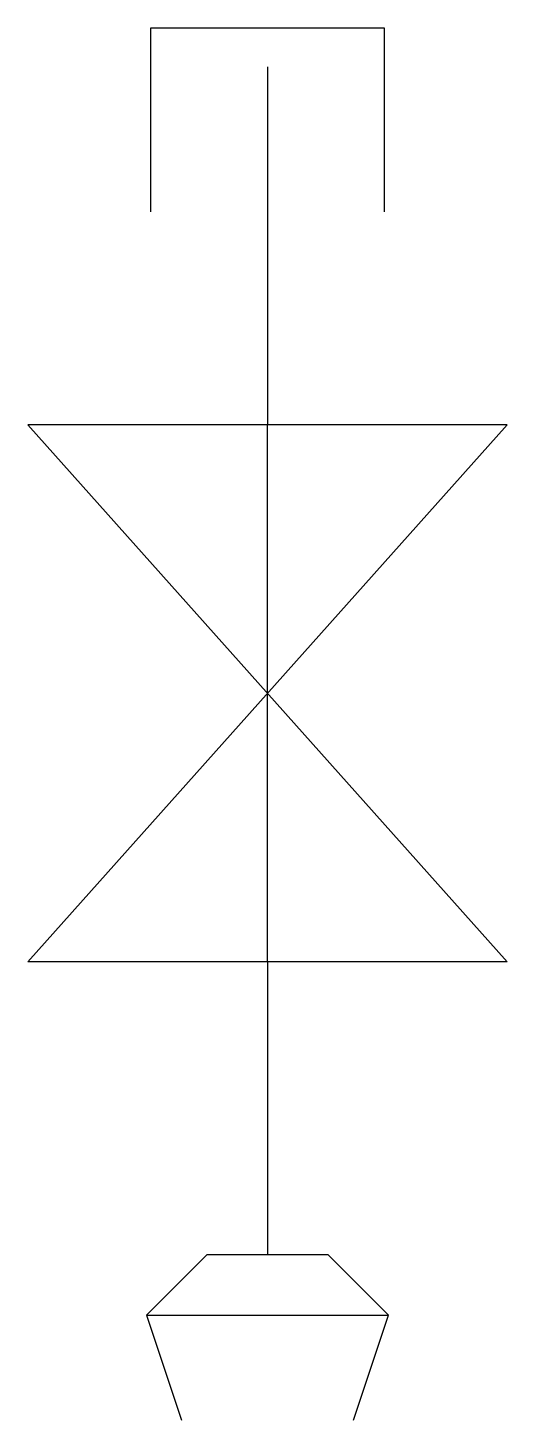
# Model space of a CAD drawing. Extents: x 11648.35 to 11651.65, y 13144.38 to 13153.97.
import ezdxf

# ---------------------------------------------------------------- set-up
doc = ezdxf.new("R2010")
doc.units = 0
doc.header["$LTSCALE"] = 240
for name, color, linetype in [('1E', 7, 'CONTINUOUS'), ('2C', 7, 'CONTINUOUS'), ('5C', 4, 'CONTINUOUS')]:
    doc.layers.add(name, color=color, linetype=linetype)

msp = doc.modelspace()

# ---------------------------------------------------------------- linework, layer by layer
at = {"layer": '1E', "color": 0}
msp.add_line((11650.0003, 13147.5331), (11650.0003, 13151.2331), dxfattribs=at)
at = {"layer": '2C', "color": 0}
for p, q in [((11649.197, 13152.7001), (11649.197, 13153.9667)), ((11649.197, 13153.9667), (11650.8036, 13153.9667)), ((11650.8036, 13153.9667), (11650.8036, 13152.7001)), ((11649.5836, 13145.5157), (11649.1668, 13145.099)), ((11650.417, 13145.5157), (11649.5836, 13145.5157)), ((11650.8337, 13145.099), (11650.417, 13145.5157)), ((11649.1668, 13145.099), (11650.8337, 13145.099)), ((11649.1668, 13145.099), (11649.4077, 13144.3765)), ((11650.5929, 13144.3765), (11650.8337, 13145.099))]:
    msp.add_line(p, q, dxfattribs=at)
msp.add_lwpolyline([(11648.3503, 13147.5331), (11651.6503, 13151.2331), (11648.3503, 13151.2331), (11651.6503, 13147.5331), (11648.3503, 13147.5331)], dxfattribs=at)
at = {"layer": '5C', "color": 0}
for p, q in [((11650.0003, 13153.6989), (11650.0003, 13151.2331)), ((11650.0003, 13147.5331), (11650.0003, 13145.5157))]:
    msp.add_line(p, q, dxfattribs=at)

doc.saveas('drawing.dxf')
